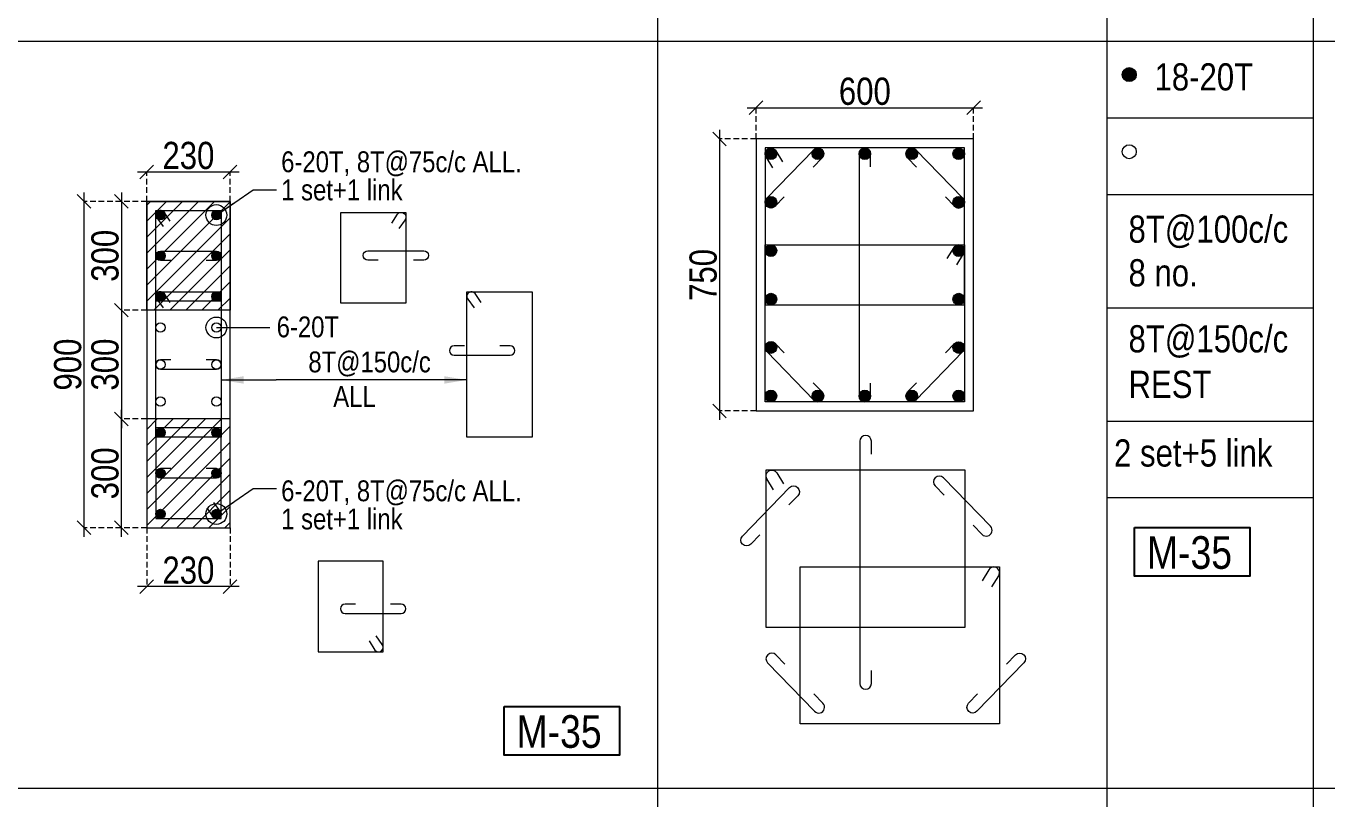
# Model space of a CAD drawing. Header units: millimetres. Extents: x 1112055 to 3390982, y -148532 to 766891.
# Drawn here: x 2114544 to 2128901, y 162999 to 171526 of the extents above; entities that cross this region are included whole.
import ezdxf
from ezdxf.enums import TextEntityAlignment as Align

# ---------------------------------------------------------------- set-up
doc = ezdxf.new("R2010")
doc.units = ezdxf.units.MM
doc.header["$PDMODE"] = 35
doc.header["$PDSIZE"] = -25
doc.linetypes.add('DASHED2', pattern=[0.375, 0.25, -0.125])
doc.linetypes.add('Hidden', pattern=[9.525, 6.35, -3.175])
for name, color, linetype, lineweight in [('B COL', 1, 'Continuous', 30), ('B COL. SIZE DIM', 220, 'Continuous', 25), ('B COLSCH', 204, 'Continuous', 20), ('B COLUMN', 1, 'Hidden', 9), ('B STEEL', 34, 'Continuous', 15), ('B-ST TEXT', 7, 'Continuous', 9), ('F HATCH', 251, 'Continuous', 18)]:
    doc.layers.add(name, color=color, linetype=linetype, lineweight=lineweight)
doc.layers.add('B TEXT', color=7, linetype='Continuous')
doc.styles.add('dim inside', font='romans.shx', dxfattribs={"width": 0.8, "height": 125})
doc.styles.add('SWINC', font='swissc.ttf')
doc.styles.add('TAHOMA', font='tahoma.ttf')
doc.dimstyles.new('dim inside', dxfattribs={"dimtxt": 125, "dimasz": 100, "dimexe": 0, "dimexo": 0, "dimgap": 10, "dimtad": 0, "dimdec": 0, "dimzin": 0, "dimdsep": 46, "dimtxsty": 'dim inside', "dimblk": 'SMALL', "dimcen": 0.09, "dimadec": 0, "dimazin": 0, "dimtfac": 1, "dimtdec": 0, "dimtofl": 0, "dimtmove": 0, "dimatfit": 3, "dimfxl": 1, "dimtolj": 1, "dimtzin": 0, "dimarcsym": 2})
doc.dimstyles.new('PARESH', dxfattribs={"dimscale": 0, "dimtxt": 300, "dimasz": 150, "dimexe": 150, "dimexo": 150, "dimgap": 25, "dimtad": 1, "dimdec": 0, "dimzin": 0, "dimdsep": 46, "dimtxsty": 'TAHOMA', "dimblk": 'ARCHTICK', "dimcen": 100, "dimdle": 150, "dimclrd": 251, "dimclre": 251, "dimclrt": 6, "dimadec": 0, "dimazin": 0, "dimtfac": 1, "dimtdec": 0, "dimtix": 1, "dimtofl": 0, "dimtmove": 0, "dimatfit": 2, "dimfxl": 0.18, "dimtolj": 1, "dimtzin": 0, "dimlwd": 9, "dimlwe": 9, "dimarcsym": 0})
pattern_1 = [(45, (1214963.98, 97189.89), (-88.388348, 88.388348), [])]

# ---------------------------------------------------------------- blocks, each defined once
blk = doc.blocks.new('_Oblique')
at = {"color": 0, "linetype": 'ByBlock', "lineweight": -2}
blk.add_line((-0.5, -0.5), (0.5, 0.5), dxfattribs=at)
blk = doc.blocks.new('*D301')
at = {"layer": 'B COL. SIZE DIM', "color": 250, "lineweight": 9, "ltscale": 250, "transparency": 16777216}
blk.add_line((2122501, 170625), (2125101, 170625), dxfattribs=at)
at = {"layer": 'B COL. SIZE DIM', "color": 250, "linetype": 'DASHED2', "lineweight": 9, "ltscale": 250, "transparency": 16777216}
for p, q in [((2122601, 170280), (2122601, 170625)), ((2125001, 170280), (2125001, 170625))]:
    blk.add_line(p, q, dxfattribs=at)
at = {"layer": 'Defpoints', "color": 0, "ltscale": 250, "transparency": 16777216}
for p in [(2125001, 170625), (2122601, 170280), (2125001, 170280)]:
    blk.add_point(p, dxfattribs=at)
at = {"layer": 'B COL. SIZE DIM', "color": 250, "lineweight": 9, "ltscale": 250, "transparency": 16777216, "xscale": 150, "yscale": 150, "zscale": 150, "rotation": 180}
blk.add_blockref('_Oblique', (2122601, 170625), dxfattribs=at)
at = {"layer": 'B COL. SIZE DIM', "color": 250, "lineweight": 9, "ltscale": 250, "transparency": 16777216, "xscale": 150, "yscale": 150, "zscale": 150}
blk.add_blockref('_Oblique', (2125001, 170625), dxfattribs=at)
at = {"layer": 'B COL. SIZE DIM', "color": 6, "ltscale": 250, "transparency": 16777216, "insert": (2123801, 170804), "char_height": 300, "attachment_point": 5, "style": 'SWINC'}
blk.add_mtext('\\A1;600', dxfattribs=at)
blk = doc.blocks.new('*D302')
at = {"layer": 'B COL. SIZE DIM', "color": 250, "lineweight": 9, "ltscale": 250, "transparency": 16777216}
blk.add_line((2122197, 170380), (2122197, 167180), dxfattribs=at)
at = {"layer": 'B COL. SIZE DIM', "color": 250, "linetype": 'DASHED2', "lineweight": 9, "ltscale": 250, "transparency": 16777216}
for p, q in [((2122601, 170280), (2122197, 170280)), ((2122601, 167280), (2122197, 167280))]:
    blk.add_line(p, q, dxfattribs=at)
at = {"layer": 'Defpoints', "color": 0, "ltscale": 250, "transparency": 16777216}
for p in [(2122601, 170280), (2122197, 167280), (2122601, 167280)]:
    blk.add_point(p, dxfattribs=at)
at = {"layer": 'B COL. SIZE DIM', "color": 250, "lineweight": 9, "ltscale": 250, "transparency": 16777216, "xscale": 150, "yscale": 150, "zscale": 150}
for p, rotation in [((2122197, 170280), 90), ((2122197, 167280), 270)]:
    blk.add_blockref('_Oblique', p, dxfattribs=dict(at, rotation=rotation))
at = {"layer": 'B COL. SIZE DIM', "color": 6, "ltscale": 250, "transparency": 16777216, "insert": (2122018, 168780), "char_height": 300, "attachment_point": 5, "rotation": 90, "style": 'SWINC'}
blk.add_mtext('\\A1;750', dxfattribs=at)
blk = doc.blocks.new('*D367')
at = {"layer": 'B COL. SIZE DIM', "color": 250, "lineweight": 9, "ltscale": 250, "transparency": 16777216}
blk.add_line((2115776, 169916), (2116896, 169916), dxfattribs=at)
at = {"layer": 'B COL. SIZE DIM', "color": 250, "linetype": 'DASHED2', "lineweight": 9, "ltscale": 250, "transparency": 16777216}
for p, q in [((2115876, 169591), (2115876, 169916)), ((2116796, 169591), (2116796, 169916))]:
    blk.add_line(p, q, dxfattribs=at)
at = {"layer": 'Defpoints', "color": 0, "ltscale": 250, "transparency": 16777216}
for p in [(2116796, 169916), (2115876, 169591), (2116796, 169591)]:
    blk.add_point(p, dxfattribs=at)
at = {"layer": 'B COL. SIZE DIM', "color": 250, "lineweight": 9, "ltscale": 250, "transparency": 16777216, "xscale": 150, "yscale": 150, "zscale": 150, "rotation": 180}
blk.add_blockref('_Oblique', (2115876, 169916), dxfattribs=at)
at = {"layer": 'B COL. SIZE DIM', "color": 250, "lineweight": 9, "ltscale": 250, "transparency": 16777216, "xscale": 150, "yscale": 150, "zscale": 150}
blk.add_blockref('_Oblique', (2116796, 169916), dxfattribs=at)
at = {"layer": 'B COL. SIZE DIM', "color": 6, "ltscale": 250, "transparency": 16777216, "insert": (2116336, 170096), "char_height": 300, "attachment_point": 5, "style": 'SWINC'}
blk.add_mtext('\\A1;230', dxfattribs=at)
blk = doc.blocks.new('*D368')
at = {"layer": 'B COL. SIZE DIM', "color": 250, "lineweight": 9, "ltscale": 250, "transparency": 16777216}
blk.add_line((2115596, 168491), (2115596, 167091), dxfattribs=at)
at = {"layer": 'B COL. SIZE DIM', "color": 250, "linetype": 'DASHED2', "lineweight": 9, "ltscale": 250, "transparency": 16777216}
for p, q in [((2115876, 168391), (2115596, 168391)), ((2115876, 167191), (2115596, 167191))]:
    blk.add_line(p, q, dxfattribs=at)
at = {"layer": 'Defpoints', "color": 0, "ltscale": 250, "transparency": 16777216}
for p in [(2115876, 168391), (2115596, 167191), (2115876, 167191)]:
    blk.add_point(p, dxfattribs=at)
at = {"layer": 'B COL. SIZE DIM', "color": 250, "lineweight": 9, "ltscale": 250, "transparency": 16777216, "xscale": 150, "yscale": 150, "zscale": 150}
for p, rotation in [((2115596, 168391), 90), ((2115596, 167191), 270)]:
    blk.add_blockref('_Oblique', p, dxfattribs=dict(at, rotation=rotation))
at = {"layer": 'B COL. SIZE DIM', "color": 6, "ltscale": 250, "transparency": 16777216, "insert": (2115417, 167791), "char_height": 300, "attachment_point": 5, "rotation": 90, "style": 'SWINC'}
blk.add_mtext('\\A1;300', dxfattribs=at)
blk = doc.blocks.new('*D369')
at = {"layer": 'B COL. SIZE DIM', "color": 250, "lineweight": 9, "ltscale": 250, "transparency": 16777216}
blk.add_line((2115596, 169691), (2115596, 168291), dxfattribs=at)
at = {"layer": 'B COL. SIZE DIM', "color": 250, "linetype": 'DASHED2', "lineweight": 9, "ltscale": 250, "transparency": 16777216}
for p, q in [((2115876, 169591), (2115596, 169591)), ((2115876, 168391), (2115596, 168391))]:
    blk.add_line(p, q, dxfattribs=at)
at = {"layer": 'Defpoints', "color": 0, "ltscale": 250, "transparency": 16777216}
for p in [(2115876, 169591), (2115596, 168391), (2115876, 168391)]:
    blk.add_point(p, dxfattribs=at)
at = {"layer": 'B COL. SIZE DIM', "color": 250, "lineweight": 9, "ltscale": 250, "transparency": 16777216, "xscale": 150, "yscale": 150, "zscale": 150}
for p, rotation in [((2115596, 169591), 90), ((2115596, 168391), 270)]:
    blk.add_blockref('_Oblique', p, dxfattribs=dict(at, rotation=rotation))
at = {"layer": 'B COL. SIZE DIM', "color": 6, "ltscale": 250, "transparency": 16777216, "insert": (2115417, 168991), "char_height": 300, "attachment_point": 5, "rotation": 90, "style": 'SWINC'}
blk.add_mtext('\\A1;300', dxfattribs=at)
blk = doc.blocks.new('*D370')
at = {"layer": 'B COL. SIZE DIM', "color": 250, "lineweight": 9, "ltscale": 250, "transparency": 16777216}
blk.add_line((2115596, 165891), (2115596, 167291), dxfattribs=at)
at = {"layer": 'B COL. SIZE DIM', "color": 250, "linetype": 'DASHED2', "lineweight": 9, "ltscale": 250, "transparency": 16777216}
for p, q in [((2115876, 167191), (2115596, 167191)), ((2115876, 165991), (2115596, 165991))]:
    blk.add_line(p, q, dxfattribs=at)
at = {"layer": 'Defpoints', "color": 0, "ltscale": 250, "transparency": 16777216}
for p in [(2115596, 167191), (2115876, 167191), (2115876, 165991)]:
    blk.add_point(p, dxfattribs=at)
at = {"layer": 'B COL. SIZE DIM', "color": 250, "lineweight": 9, "ltscale": 250, "transparency": 16777216, "xscale": 150, "yscale": 150, "zscale": 150}
for p, rotation in [((2115596, 167191), 90), ((2115596, 165991), 270)]:
    blk.add_blockref('_Oblique', p, dxfattribs=dict(at, rotation=rotation))
at = {"layer": 'B COL. SIZE DIM', "color": 6, "ltscale": 250, "transparency": 16777216, "insert": (2115417, 166591), "char_height": 300, "attachment_point": 5, "rotation": 90, "style": 'SWINC'}
blk.add_mtext('\\A1;300', dxfattribs=at)
blk = doc.blocks.new('*D371')
at = {"layer": 'B COL. SIZE DIM', "color": 250, "lineweight": 9, "ltscale": 250, "transparency": 16777216}
blk.add_line((2115183, 169691), (2115183, 165891), dxfattribs=at)
at = {"layer": 'B COL. SIZE DIM', "color": 250, "linetype": 'DASHED2', "lineweight": 9, "ltscale": 250, "transparency": 16777216}
for p, q in [((2115876, 169591), (2115183, 169591)), ((2115876, 165991), (2115183, 165991))]:
    blk.add_line(p, q, dxfattribs=at)
at = {"layer": 'Defpoints', "color": 0, "ltscale": 250, "transparency": 16777216}
for p in [(2115876, 169591), (2115183, 165991), (2115876, 165991)]:
    blk.add_point(p, dxfattribs=at)
at = {"layer": 'B COL. SIZE DIM', "color": 250, "lineweight": 9, "ltscale": 250, "transparency": 16777216, "xscale": 150, "yscale": 150, "zscale": 150}
for p, rotation in [((2115183, 169591), 90), ((2115183, 165991), 270)]:
    blk.add_blockref('_Oblique', p, dxfattribs=dict(at, rotation=rotation))
at = {"layer": 'B COL. SIZE DIM', "color": 6, "ltscale": 250, "transparency": 16777216, "insert": (2115005, 167791), "char_height": 300, "attachment_point": 5, "rotation": 90, "style": 'SWINC'}
blk.add_mtext('\\A1;900', dxfattribs=at)
blk = doc.blocks.new('*D453')
at = {"layer": 'B COL. SIZE DIM', "color": 250, "linetype": 'DASHED2', "lineweight": 9, "ltscale": 250, "transparency": 16777216}
for p, q in [((2115876, 165991), (2115876, 165342)), ((2116796, 165991), (2116796, 165342))]:
    blk.add_line(p, q, dxfattribs=at)
at = {"layer": 'B COL. SIZE DIM', "color": 250, "lineweight": 9, "ltscale": 250, "transparency": 16777216}
blk.add_line((2116896, 165342), (2115776, 165342), dxfattribs=at)
at = {"layer": 'Defpoints', "color": 0, "ltscale": 250, "transparency": 16777216}
for p in [(2115876, 165991), (2116796, 165991), (2115876, 165342)]:
    blk.add_point(p, dxfattribs=at)
at = {"layer": 'B COL. SIZE DIM', "color": 250, "lineweight": 9, "ltscale": 250, "transparency": 16777216, "xscale": 150, "yscale": 150, "zscale": 150, "rotation": 180}
blk.add_blockref('_Oblique', (2115876, 165342), dxfattribs=at)
at = {"layer": 'B COL. SIZE DIM', "color": 250, "lineweight": 9, "ltscale": 250, "transparency": 16777216, "xscale": 150, "yscale": 150, "zscale": 150}
blk.add_blockref('_Oblique', (2116796, 165342), dxfattribs=at)
at = {"layer": 'B COL. SIZE DIM', "color": 6, "ltscale": 250, "transparency": 16777216, "insert": (2116336, 165521), "char_height": 300, "attachment_point": 5, "style": 'SWINC'}
blk.add_mtext('\\A1;230', dxfattribs=at)
blk = doc.blocks.new('_ArchTick')
at = {"color": 0, "linetype": 'ByBlock', "const_width": 0.15}
blk.add_lwpolyline([(-0.5, -0.5), (0.5, 0.5)], dxfattribs=at)

msp = doc.modelspace()

# ---------------------------------------------------------------- hatches: boundary and pattern name
at = {"layer": 'B STEEL', "lineweight": 9, "ltscale": 0.5}
h = msp.add_hatch(color=34, dxfattribs=at)
edge = h.paths.add_edge_path()
edge.add_arc((2126719.2, 170989.6), 76.8, 0, 360)
h = msp.add_hatch(color=34, dxfattribs=at)
edge = h.paths.add_edge_path()
edge.add_arc((2122764.8, 170116.4), 64, 0, 360)
at = {"layer": 'B STEEL', "lineweight": 30}
h = msp.add_hatch(color=34, dxfattribs=at)
edge = h.paths.add_edge_path()
edge.add_arc((2123282.8, 170116.4), 64, 0, 360)
h = msp.add_hatch(color=34, dxfattribs=at)
edge = h.paths.add_edge_path()
edge.add_arc((2123800.8, 170116.4), 64, 0, 360)
h = msp.add_hatch(color=34, dxfattribs=at)
edge = h.paths.add_edge_path()
edge.add_arc((2124318.8, 170116.4), 64, 0, 360)
at = {"layer": 'B STEEL', "lineweight": 9, "ltscale": 0.5}
h = msp.add_hatch(color=34, dxfattribs=at)
edge = h.paths.add_edge_path()
edge.add_arc((2124836.8, 170116.4), 64, 180, 540, ccw=False)
at = {"layer": 'B STEEL', "lineweight": 30}
h = msp.add_hatch(color=34, dxfattribs=at)
edge = h.paths.add_edge_path()
edge.add_arc((2122764.8, 169582), 64, 0, 360)
h = msp.add_hatch(color=34, dxfattribs=at)
edge = h.paths.add_edge_path()
edge.add_arc((2124836.8, 169582), 64, 0, 360)
at = {"layer": 'B STEEL', "lineweight": 13}
h = msp.add_hatch(color=256, dxfattribs=at)
h.dxf.hatch_style = 1
edge = h.paths.add_edge_path()
edge.add_arc((2116027.6, 169440.1), 51.4, 0, 360)
h = msp.add_hatch(color=256, dxfattribs=at)
h.dxf.hatch_style = 1
edge = h.paths.add_edge_path()
edge.add_arc((2116644.8, 169440.1), 51.4, 0, 360)
h = msp.add_hatch(color=256, dxfattribs=at)
h.dxf.hatch_style = 1
edge = h.paths.add_edge_path()
edge.add_arc((2116027.6, 168991.5), 51.4, 0, 360)
h = msp.add_hatch(color=256, dxfattribs=at)
h.dxf.hatch_style = 1
edge = h.paths.add_edge_path()
edge.add_arc((2116644.8, 168991.5), 51.4, 0, 360)
at = {"layer": 'B STEEL', "lineweight": 30}
h = msp.add_hatch(color=34, dxfattribs=at)
edge = h.paths.add_edge_path()
edge.add_arc((2122764.8, 169047.6), 64, 0, 360)
h = msp.add_hatch(color=34, dxfattribs=at)
edge = h.paths.add_edge_path()
edge.add_arc((2124836.8, 169047.6), 64, 0, 360)
at = {"layer": 'B STEEL', "lineweight": 13}
h = msp.add_hatch(color=256, dxfattribs=at)
h.dxf.hatch_style = 1
edge = h.paths.add_edge_path()
edge.add_arc((2116027.6, 168542.9), 51.4, 0, 360)
h = msp.add_hatch(color=256, dxfattribs=at)
h.dxf.hatch_style = 1
edge = h.paths.add_edge_path()
edge.add_arc((2116644.8, 168542.9), 51.4, 0, 360)
at = {"layer": 'B STEEL', "lineweight": 30}
h = msp.add_hatch(color=34, dxfattribs=at)
edge = h.paths.add_edge_path()
edge.add_arc((2122764.8, 168513.2), 64, 0, 360)
h = msp.add_hatch(color=34, dxfattribs=at)
edge = h.paths.add_edge_path()
edge.add_arc((2124836.8, 168513.2), 64, 0, 360)
h = msp.add_hatch(color=34, dxfattribs=at)
edge = h.paths.add_edge_path()
edge.add_arc((2122764.8, 167978.9), 64, 0, 360)
h = msp.add_hatch(color=34, dxfattribs=at)
edge = h.paths.add_edge_path()
edge.add_arc((2124836.8, 167978.9), 64, 0, 360)
at = {"layer": 'B STEEL', "lineweight": 9, "ltscale": 0.5}
h = msp.add_hatch(color=34, dxfattribs=at)
edge = h.paths.add_edge_path()
edge.add_arc((2122764.8, 167444.5), 64, 0, 360, ccw=False)
at = {"layer": 'B STEEL', "lineweight": 30}
h = msp.add_hatch(color=34, dxfattribs=at)
edge = h.paths.add_edge_path()
edge.add_arc((2123282.8, 167444.5), 64, 0, 360)
h = msp.add_hatch(color=34, dxfattribs=at)
edge = h.paths.add_edge_path()
edge.add_arc((2123800.8, 167444.5), 64, 0, 360)
h = msp.add_hatch(color=34, dxfattribs=at)
edge = h.paths.add_edge_path()
edge.add_arc((2124318.8, 167444.5), 64, 0, 360)
at = {"layer": 'B STEEL', "lineweight": 9, "ltscale": 0.5}
h = msp.add_hatch(color=34, dxfattribs=at)
edge = h.paths.add_edge_path()
edge.add_arc((2124836.8, 167444.5), 64, -180, 180)
at = {"layer": 'B STEEL', "lineweight": 13}
h = msp.add_hatch(color=256, dxfattribs=at)
h.dxf.hatch_style = 1
edge = h.paths.add_edge_path()
edge.add_arc((2116027.6, 167040.1), 51.4, 0, 360)
h = msp.add_hatch(color=256, dxfattribs=at)
h.dxf.hatch_style = 1
edge = h.paths.add_edge_path()
edge.add_arc((2116644.8, 167040.1), 51.4, 0, 360)
h = msp.add_hatch(color=256, dxfattribs=at)
h.dxf.hatch_style = 1
edge = h.paths.add_edge_path()
edge.add_arc((2116027.6, 166591.5), 51.4, 0, 360)
h = msp.add_hatch(color=256, dxfattribs=at)
h.dxf.hatch_style = 1
edge = h.paths.add_edge_path()
edge.add_arc((2116644.8, 166591.5), 51.4, 0, 360)
h = msp.add_hatch(color=256, dxfattribs=at)
h.dxf.hatch_style = 1
edge = h.paths.add_edge_path()
edge.add_arc((2116027.6, 166142.9), 51.4, 0, 360)
h = msp.add_hatch(color=256, dxfattribs=at)
h.dxf.hatch_style = 1
edge = h.paths.add_edge_path()
edge.add_arc((2116644.8, 166142.9), 51.4, 0, 360)
at = {"layer": 'F HATCH', "lineweight": 0}
h = msp.add_hatch(dxfattribs=at)
h.set_pattern_fill('ANSI31', color=250, scale=1000)
h.set_pattern_definition(pattern_1)
h.paths.add_polyline_path([(2115876.2, 169591.5), (2116796.2, 169591.5), (2116796.2, 168391.5), (2115876.2, 168391.5)])
h = msp.add_hatch(dxfattribs=at)
h.set_pattern_fill('ANSI31', color=250, scale=1000)
h.set_pattern_definition(pattern_1)
h.paths.add_polyline_path([(2115876.2, 165991.5), (2116796.2, 165991.5), (2116796.2, 167191.5), (2115876.2, 167191.5)])

# ---------------------------------------------------------------- linework, layer by layer
at = {"layer": 'B COL', "lineweight": 13}
for points in [[(2115876.2, 165991.5), (2116796.2, 165991.5), (2116796.2, 169591.5), (2115876.2, 169591.5)], [(2115876.2, 169591.5), (2116796.2, 169591.5), (2116796.2, 168391.5), (2115876.2, 168391.5)], [(2115876.2, 165991.5), (2116796.2, 165991.5), (2116796.2, 167191.5), (2115876.2, 167191.5)]]:
    msp.add_lwpolyline(points, close=True, dxfattribs=at)
at = {"layer": 'B COLSCH', "color": 250, "lineweight": 0}
for p, q in [((2121513.7, 196077.4), (2121513.7, 139385.8)), ((2126472.9, 196077.4), (2126472.9, 146638.4)), ((2128747.3, 196077.4), (2128747.3, 139385.8)), ((2087919, 171357.9), (2215549.8, 171357.9)), ((2126472.9, 170512.9), (2128747.3, 170512.9)), ((2126472.9, 169667.9), (2128747.3, 169667.9)), ((2126472.9, 168418.2), (2128747.3, 168418.2)), ((2126472.9, 167168.4), (2128747.3, 167168.4)), ((2126472.9, 166323.4), (2128747.3, 166323.4)), ((2087919, 163118.1), (2215549.8, 163118.1))]:
    msp.add_line(p, q, dxfattribs=at)
at = {"layer": 'B COLUMN', "color": 1, "linetype": 'ByBlock', "lineweight": 20}
msp.add_lwpolyline([(2122600.8, 167280.4), (2125000.8, 167280.4), (2125000.8, 170280.4), (2122600.8, 170280.4)], close=True, dxfattribs=at)
at = {"layer": 'B STEEL', "color": 34, "lineweight": 9, "ltscale": 0.5}
for points in [[(2122785.1, 169961.4), (2122710.3, 170082.9, -1), (2122819.3, 170150), (2122894.1, 170028.5)], [(2122910.1, 169639.9), (2122810.8, 169537.5, -1), (2122718.9, 169626.6), (2123236.8, 170161, -1), (2123328.8, 170071.9), (2123229.5, 169969.4)], [(2123864.8, 169973.8), (2123864.8, 170116.4, 1), (2123736.8, 170116.4), (2123736.8, 167444.5, 1), (2123864.8, 167444.5), (2123864.8, 167587.1)], [(2124691.5, 169639.9), (2124790.8, 169537.5, 1), (2124882.7, 169626.6), (2124364.8, 170161, 1), (2124272.8, 170071.9), (2124372.1, 169969.4)], [(2116142.2, 168940.1), (2116027.6, 168940.1, -1), (2116027.6, 169042.9), (2116644.8, 169042.9, -1), (2116644.8, 168940.1), (2116530.2, 168940.1)], [(2118430.5, 168943.2), (2118315.9, 168943.2, -1), (2118315.9, 169046), (2118933.1, 169046, -1), (2118933.1, 168943.2), (2118818.5, 168943.2)], [(2124816.5, 168892.6), (2124891.3, 169014.1, 1), (2124782.3, 169081.2), (2124707.5, 168959.7)], [(2122910.1, 167921), (2122810.8, 168023.4, 1), (2122718.9, 167934.3), (2123236.8, 167399.9, 1), (2123328.8, 167489), (2123229.5, 167591.4)], [(2124691.5, 167921), (2124790.8, 168023.4, -1), (2124882.7, 167934.3), (2124364.8, 167399.9, -1), (2124272.8, 167489), (2124372.1, 167591.4)], [(2123873.9, 166802.3), (2123873.9, 166944.9, 1), (2123745.9, 166944.9), (2123745.9, 164273, 1), (2123873.9, 164273), (2123873.9, 164415.6)], [(2116142.2, 166642.9), (2116027.6, 166642.9, 1), (2116027.6, 166540.1), (2116644.8, 166540.1, 1), (2116644.8, 166642.9), (2116530.2, 166642.9)], [(2122794.2, 166407.8), (2122719.4, 166529.3, -1), (2122828.5, 166596.4), (2122903.2, 166474.9)], [(2124995.8, 166019.9), (2125095, 165917.5, 1), (2125187, 166006.6), (2124669, 166541, 1), (2124577.1, 166451.9), (2124676.3, 166349.5)], [(2122642.1, 165912.4), (2122542.9, 165810, -1), (2122450.9, 165899.1), (2122968.9, 166433.5, -1), (2123060.8, 166344.4), (2122961.6, 166241.9)], [(2125203.4, 165339.1), (2125278.1, 165460.5, 1), (2125169.1, 165527.6), (2125094.3, 165406.2)], [(2118180, 165148.5), (2118065.4, 165148.5, 1), (2118065.4, 165045.7), (2118682.6, 165045.7, 1), (2118682.6, 165148.5), (2118568, 165148.5)], [(2122919.2, 164486.8), (2122819.9, 164589.3, 1), (2122728, 164500.1), (2123246, 163965.8, 1), (2123337.9, 164054.9), (2123238.6, 164157.3)], [(2125364.7, 164486.8), (2125464, 164589.3, -1), (2125555.9, 164500.1), (2125038, 163965.8, -1), (2124946, 164054.9), (2125045.3, 164157.3)]]:
    msp.add_lwpolyline(points, format="xyb", dxfattribs=at)
for points in [[(2122700.8, 168449.2), (2124900.8, 168449.2), (2124900.8, 170180.4), (2122700.8, 170180.4)], [(2122700.8, 169111.7), (2124900.8, 169111.7), (2124900.8, 167380.4), (2122700.8, 167380.4)], [(2122709.9, 164895.7), (2124909.9, 164895.7), (2124909.9, 166626.9), (2122709.9, 166626.9)], [(2123087.6, 165558.1), (2125287.6, 165558.1), (2125287.6, 163826.9), (2123087.6, 163826.9)]]:
    msp.add_lwpolyline(points, close=True, dxfattribs=at)
at = {"layer": 'B STEEL', "lineweight": 13}
for points in [[(2115976.2, 169491.5), (2116696.2, 169491.5), (2116696.2, 168491.5), (2115976.2, 168491.5)], [(2118016.8, 169469.8), (2118736.8, 169469.8), (2118736.8, 168469.8), (2118016.8, 168469.8)], [(2115976.2, 166091.5), (2116696.2, 166091.5), (2116696.2, 167091.5), (2115976.2, 167091.5)], [(2117766.3, 164621.8), (2118486.3, 164621.8), (2118486.3, 165621.8), (2117766.3, 165621.8)]]:
    msp.add_lwpolyline(points, close=True, dxfattribs=at)
for points in [[(2116133.2, 169371.3), (2116068.5, 169471.3, 1), (2115986.8, 169408.8), (2116055.8, 169314)], [(2118579.8, 169349.7), (2118644.5, 169449.7, -1), (2118726.3, 169387.2), (2118657.2, 169292.3)], [(2116539.2, 166211.6), (2116603.9, 166111.7, 1), (2116685.6, 166174.1), (2116616.6, 166269)], [(2118329.3, 164742), (2118394, 164642, 1), (2118475.7, 164704.5), (2118406.7, 164799.3)]]:
    msp.add_lwpolyline(points, format="xyb", dxfattribs=at)
at = {"layer": 'B STEEL', "color": 3, "lineweight": 13}
for points in [[(2115976.2, 168594.3), (2116696.2, 168594.3), (2116696.2, 166988.6), (2115976.2, 166988.6)], [(2119408.7, 168594.3), (2120128.7, 168594.3), (2120128.7, 166988.6), (2119408.7, 166988.6)]]:
    msp.add_lwpolyline(points, close=True, dxfattribs=at)
for points in [[(2116133.2, 168474.1), (2116068.5, 168574.1, 1), (2115986.8, 168511.7), (2116055.8, 168416.8)], [(2119565.7, 168474.1), (2119500.9, 168574.1, 1), (2119419.2, 168511.7), (2119488.3, 168416.8)], [(2119383, 167996.7), (2119268.4, 167996.7, 1), (2119268.4, 167893.8), (2119885.6, 167893.8, 1), (2119885.6, 167996.7), (2119771, 167996.7)], [(2116142.2, 167842.3), (2116027.6, 167842.3, 1), (2116027.6, 167739.4), (2116644.8, 167739.4, 1), (2116644.8, 167842.3), (2116530.2, 167842.3)]]:
    msp.add_lwpolyline(points, format="xyb", dxfattribs=at)
at = {"layer": 'B STEEL', "color": 34, "lineweight": 9, "ltscale": 0.5}
for centre, radius in [((2126719.2, 170989.6), 76.8), ((2122764.8, 170116.4), 64), ((2123282.8, 170116.4), 64), ((2123800.8, 170116.4), 64), ((2124318.8, 170116.4), 64), ((2124836.8, 170116.4), 64), ((2126719.2, 170139.3), 76.8), ((2122764.8, 169582), 64), ((2124836.8, 169582), 64), ((2122764.8, 169047.6), 64), ((2124836.8, 169047.6), 64), ((2122764.8, 168513.2), 64), ((2124836.8, 168513.2), 64), ((2122764.8, 167978.9), 64), ((2124836.8, 167978.9), 64), ((2122764.8, 167444.5), 64), ((2123282.8, 167444.5), 64), ((2123800.8, 167444.5), 64), ((2124318.8, 167444.5), 64), ((2124836.8, 167444.5), 64)]:
    msp.add_circle(centre, radius, dxfattribs=at)
at = {"layer": 'B STEEL', "lineweight": 13}
for centre in [(2116027.6, 169440.1), (2116644.8, 169440.1), (2116027.6, 168991.5), (2116644.8, 168991.5), (2116027.6, 168542.9), (2116644.8, 168542.9), (2116027.6, 168200.1), (2116644.8, 168200.1), (2116027.6, 167790.8), (2116644.8, 167790.8), (2116027.6, 167382.9), (2116644.8, 167382.9), (2116027.6, 167040.1), (2116644.8, 167040.1), (2116027.6, 166591.5), (2116644.8, 166591.5), (2116027.6, 166142.9), (2116644.8, 166142.9)]:
    msp.add_circle(centre, 51.4, dxfattribs=at)
at = {"layer": 'B TEXT', "color": 1}
for points in [[(2126776.6, 165994.4), (2128051.1, 165994.4), (2128051.1, 165456.4), (2126776.6, 165456.4)], [(2119819.7, 164019.7), (2121094.3, 164019.7), (2121094.3, 163481.7), (2119819.7, 163481.7)]]:
    msp.add_lwpolyline(points, close=True, dxfattribs=at)

# ---------------------------------------------------------------- texts
at = {"layer": 'B TEXT', "style": 'SWINC'}
for s, p in [('18-20T', (2126997.7, 170815)), ('8T@100c/c', (2126710.8, 169135.2)), ('8 no.', (2126710.8, 168653.4)), ('8T@150c/c', (2126710.8, 167925.3)), ('REST', (2126710.8, 167422.9)), ('2 set+5 link', (2126551.1, 166665.9))]:
    msp.add_text(s, height=300, dxfattribs=at).set_placement(p)
at = {"layer": 'B TEXT', "lineweight": 15, "style": 'SWINC'}
for s, p in [('6-20T, 8T@75c/c ALL.', (2117359.8, 169844)), ('1 set+1 link', (2117359.8, 169533.8)), ('6-20T', (2117310.2, 168022.8)), ('8T@150c/c', (2117659.9, 167636.2)), ('ALL', (2117934.5, 167255.5)), ('6-20T, 8T@75c/c ALL.', (2117359.8, 166214.2)), ('1 set+1 link', (2117359.8, 165904))]:
    msp.add_text(s, height=230, dxfattribs=at).set_placement(p, align=Align.BOTTOM_LEFT)
at = {"layer": 'B TEXT', "color": 1, "style": 'SWINC'}
for p in [(2126913.9, 165429.8), (2119957, 163455.2)]:
    msp.add_text('M-35', height=360, dxfattribs=at).set_placement(p, align=Align.BOTTOM_LEFT)

# ---------------------------------------------------------------- dimensions: what is measured, and where the dimension line sits
at = {"layer": 'B COL. SIZE DIM', "color": 250, "ltscale": 250}
for base, p1, p2, picture, middle in [((2125000.8, 170625.4), (2122600.8, 170280.4), (2125000.8, 170280.4), '*D301', (2123800.8, 170804.4)), ((2116796.2, 169916.3), (2115876.2, 169591.5), (2116796.2, 169591.5), '*D367', (2116336.2, 170095.5)), ((2115876.2, 165341.9), (2116796.2, 165991.5), (2115876.2, 165991.5), '*D453', (2116336.2, 165521.1))]:
    dim = msp.add_linear_dim(base=base, p1=p1, p2=p2, dimstyle='dim inside', override={"dimtxt": 300, "dimasz": 150, "dimgap": 25, "dimtad": 3, "dimlfac": 0.25, "dimtxsty": 'SWINC', "dimblk1": 'Oblique', "dimblk2": 'Oblique', "dimsah": 1, "dimdle": 100, "dimclrd": 250, "dimclre": 250, "dimclrt": 6, "dimfxl": 1000, "dimlwd": 9, "dimlwe": 9}, dxfattribs=at)
    dim.commit()
    dim.dimension.update_dxf_attribs({"geometry": picture, "text_midpoint": middle})
for base, p1, p2, angle, picture, middle in [((2122196.9, 167280.4), (2122600.8, 170280.4), (2122600.8, 167280.4), 90, '*D302', (2122018.1, 168780.4)), ((2115183.5, 165991.5), (2115876.2, 169591.5), (2115876.2, 165991.5), 90, '*D371', (2115004.5, 167791.5)), ((2115595.7, 168391.5), (2115876.2, 169591.5), (2115876.2, 168391.5), 90, '*D369', (2115416.9, 168991.5)), ((2115595.7, 167191.5), (2115876.2, 168391.5), (2115876.2, 167191.5), 90, '*D368', (2115416.9, 167791.5)), ((2115595.7, 167191.5), (2115876.2, 165991.5), (2115876.2, 167191.5), 270, '*D370', (2115416.9, 166591.5))]:
    dim = msp.add_linear_dim(base=base, p1=p1, p2=p2, angle=angle, dimstyle='dim inside', override={"dimtxt": 300, "dimasz": 150, "dimgap": 25, "dimtad": 3, "dimlfac": 0.25, "dimtxsty": 'SWINC', "dimblk1": 'Oblique', "dimblk2": 'Oblique', "dimsah": 1, "dimdle": 100, "dimclrd": 250, "dimclre": 250, "dimclrt": 6, "dimfxl": 1000, "dimlwd": 9, "dimlwe": 9}, dxfattribs=at)
    dim.commit()
    dim.dimension.update_dxf_attribs({"geometry": picture, "text_midpoint": middle})

# ---------------------------------------------------------------- leaders
at = {"layer": 'B-ST TEXT', "lineweight": 15}
for points, override in [([(2116644.8, 169440.1), (2117051.9, 169719.7), (2117306.4, 169719.7)], {"dimscale": 1, "dimasz": 230, "dimtad": 0, "dimclrd": 0, "dimldrblk": 'Origin', "dimtfill": 2}), ([(2116644.8, 168200.1), (2117233.2, 168200.1)], {"dimscale": 1, "dimasz": 230, "dimtad": 0, "dimclrd": 0, "dimldrblk": 'Origin', "dimtfill": 2}), ([(2116696.2, 167621.3), (2117305.4, 167621.3)], {"dimscale": 1, "dimasz": 250, "dimtad": 0, "dimclrd": 0, "dimtfill": 2}), ([(2119408.7, 167621.3), (2117305.4, 167621.3)], {"dimscale": 1, "dimasz": 250, "dimtad": 0, "dimclrd": 0, "dimtfill": 2}), ([(2116644.8, 166142.9), (2117051.9, 166422.5), (2117306.4, 166422.5)], {"dimscale": 1, "dimasz": 230, "dimtad": 0, "dimclrd": 0, "dimldrblk": 'Origin', "dimtfill": 2})]:
    msp.add_leader(points, dimstyle='PARESH', override=override, dxfattribs=at)

doc.saveas('drawing.dxf')
